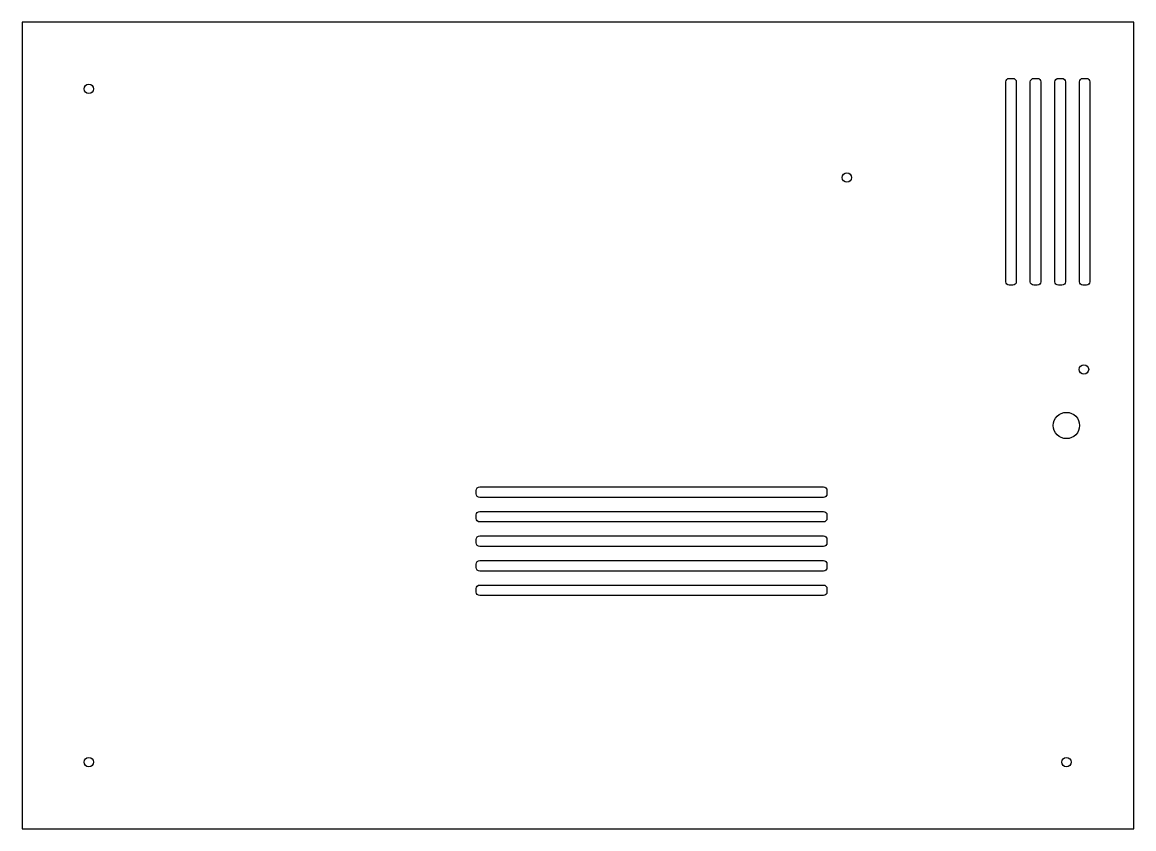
# Model space of a CAD drawing. Header units: millimetres. Extents: x -248 to 69, y -182 to 48.
import ezdxf

# ---------------------------------------------------------------- set-up
doc = ezdxf.new("R2010")
doc.units = ezdxf.units.MM
doc.layers.get('0').update_dxf_attribs({"linetype": 'CONTINUOUS'})

msp = doc.modelspace()

# ---------------------------------------------------------------- linework, layer by layer
msp.add_lwpolyline([(68.59, -182.07), (68.59, 47.93), (-248.41, 47.93), (-248.41, -182.07)], close=True)
for points in [[(33.09, 31.93), (34.09, 31.93, -0.414214), (35.09, 30.93), (35.09, -26.07, -0.414214), (34.09, -27.07), (33.09, -27.07, -0.414214), (32.09, -26.07), (32.09, 30.93, -0.414214)], [(39.09, -26.07), (39.09, 30.93, -0.414214), (40.09, 31.93), (41.09, 31.93, -0.414214), (42.09, 30.93), (42.09, -26.07, -0.414214), (41.09, -27.07), (40.09, -27.07, -0.414214)], [(46.09, -26.07), (46.09, 30.93, -0.414214), (47.09, 31.93), (48.09, 31.93, -0.414214), (49.09, 30.93), (49.09, -26.07, -0.414214), (48.09, -27.07), (47.09, -27.07, -0.414214)], [(53.09, -26.07), (53.09, 30.93, -0.414214), (54.09, 31.93), (55.09, 31.93, -0.414214), (56.09, 30.93), (56.09, -26.07, -0.414214), (55.09, -27.07), (54.09, -27.07, -0.414214)], [(-19.91, -87.57), (-117.91, -87.57, -0.414214), (-118.91, -86.57), (-118.91, -85.57, -0.414214), (-117.91, -84.57), (-19.91, -84.57, -0.414214), (-18.91, -85.57), (-18.91, -86.57, -0.414214)], [(-19.91, -94.57), (-117.91, -94.57, -0.414214), (-118.91, -93.57), (-118.91, -92.57, -0.414214), (-117.91, -91.57), (-19.91, -91.57, -0.414214), (-18.91, -92.57), (-18.91, -93.57, -0.414214)], [(-19.91, -101.57), (-117.91, -101.57, -0.414214), (-118.91, -100.57), (-118.91, -99.57, -0.414214), (-117.91, -98.57), (-19.91, -98.57, -0.414214), (-18.91, -99.57), (-18.91, -100.57, -0.414214)], [(-19.91, -108.57), (-117.91, -108.57, -0.414214), (-118.91, -107.57), (-118.91, -106.57, -0.414214), (-117.91, -105.57), (-19.91, -105.57, -0.414214), (-18.91, -106.57), (-18.91, -107.57, -0.414214)], [(-19.91, -115.57), (-117.91, -115.57, -0.414214), (-118.91, -114.57), (-118.91, -113.57, -0.414214), (-117.91, -112.57), (-19.91, -112.57, -0.414214), (-18.91, -113.57), (-18.91, -114.57, -0.414214)]]:
    msp.add_lwpolyline(points, format="xyb", close=True)
for centre, radius in [((-229.41, 28.93), 1.35), ((-13.21, 3.63), 1.35), ((54.39, -51.07), 1.35), ((49.39, -67.07), 3.75), ((-229.41, -163.07), 1.35), ((49.39, -163.07), 1.35)]:
    msp.add_circle(centre, radius)

doc.saveas('drawing.dxf')
